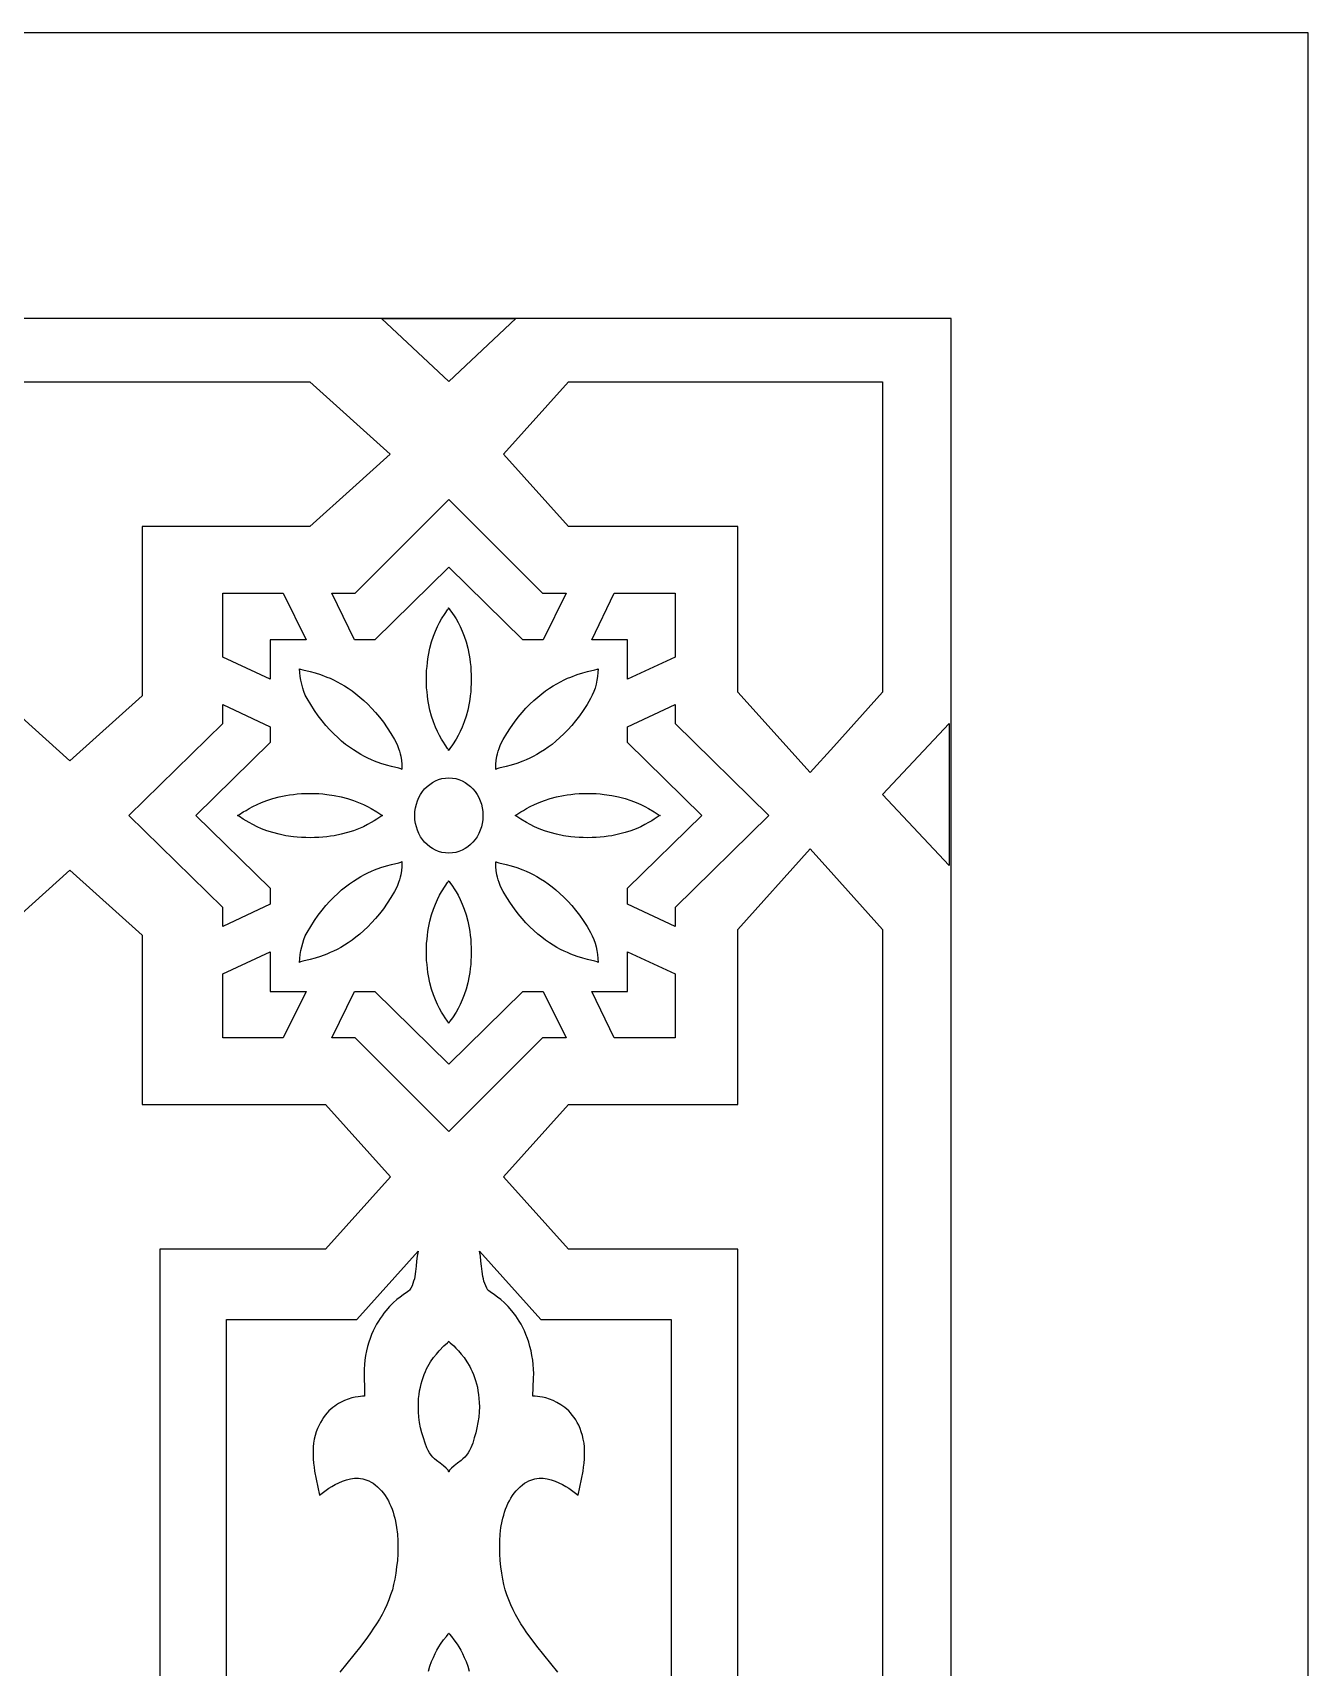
# Model space of a CAD drawing. Extents: x -350 to 350, y -610 to 610.
# Drawn here: x 260.7 to 350, y 495.7 to 610 of the extents above; entities that cross this region are included whole.
import ezdxf

# ---------------------------------------------------------------- set-up
doc = ezdxf.new("R2010")
doc.units = 0
for name, color, linetype in [('LAYER_1', 18, 'CONTINUOUS'), ('LAYER_10', 176, 'CONTINUOUS'), ('LAYER_2', 18, 'CONTINUOUS')]:
    doc.layers.add(name, color=color, linetype=linetype)

msp = doc.modelspace()

# ---------------------------------------------------------------- linework, layer by layer
at = {"layer": 'LAYER_1'}
msp.add_lwpolyline([(-350, -610), (350, -610), (350, 610), (-350, 610)], close=True, dxfattribs=at)
at = {"layer": 'LAYER_10'}
msp.add_lwpolyline([(-325, 590), (-325, -590), (325, -590), (325, 590)], close=True, dxfattribs=at)
at = {"layer": 'LAYER_2'}
for points in [[(289.86, 585.59), (285.16, 590), (294.56, 590)], [(285.76, 580.52), (283.14, 578.16), (280.13, 575.46), (268.41, 575.46), (268.41, 563.62), (263.35, 559.06), (258.29, 563.62), (258.29, 575.46), (220.53, 575.46), (216.74, 578.86), (214.9, 580.52), (220.53, 585.58), (280.13, 585.58)], [(320.2, 563.86), (316.79, 560.08), (315.14, 558.24), (310.08, 563.86), (310.08, 575.46), (298.24, 575.46), (293.68, 580.52), (298.24, 585.58), (320.2, 585.58)], [(296.41, 570.79), (298.06, 570.79), (296.47, 567.54), (295.04, 567.54), (289.87, 572.62), (289.86, 572.62), (289.86, 572.62), (289.86, 572.62), (289.86, 572.62), (284.69, 567.54), (283.26, 567.54), (281.67, 570.79), (283.31, 570.79), (289.86, 577.34)], [(279.87, 567.54), (277.35, 567.54), (277.35, 564.77), (274.04, 566.32), (274.04, 570.79), (278.28, 570.79)], [(305.69, 566.32), (302.37, 564.77), (302.37, 567.54), (299.86, 567.54), (301.44, 570.79), (305.69, 570.79)], [(289.87, 569.76), (289.89, 569.71), (289.94, 569.64), (290.12, 569.38), (290.23, 569.2), (290.37, 568.99), (290.51, 568.74), (290.65, 568.46), (290.8, 568.14), (290.94, 567.78), (291.07, 567.38), (291.19, 566.94), (291.29, 566.46), (291.33, 566.21), (291.36, 565.95), (291.39, 565.67), (291.41, 565.39), (291.42, 565.09), (291.43, 564.78), (291.42, 564.48), (291.41, 564.18), (291.39, 563.9), (291.36, 563.62), (291.33, 563.36), (291.29, 563.1), (291.19, 562.62), (291.07, 562.19), (290.94, 561.79), (290.8, 561.43), (290.65, 561.11), (290.51, 560.83), (290.37, 560.58), (290.12, 560.19), (289.94, 559.93), (289.89, 559.85), (289.87, 559.8), (289.87, 559.8), (289.86, 559.81), (289.85, 559.8), (289.85, 559.8), (289.83, 559.85), (289.78, 559.93), (289.61, 560.19), (289.49, 560.37), (289.36, 560.58), (289.22, 560.83), (289.07, 561.11), (288.93, 561.43), (288.79, 561.79), (288.66, 562.19), (288.54, 562.62), (288.44, 563.1), (288.4, 563.36), (288.36, 563.62), (288.34, 563.9), (288.31, 564.18), (288.3, 564.48), (288.3, 564.78), (288.3, 565.09), (288.31, 565.39), (288.34, 565.67), (288.36, 565.95), (288.4, 566.21), (288.44, 566.46), (288.54, 566.94), (288.66, 567.38), (288.79, 567.78), (288.93, 568.14), (289.07, 568.46), (289.22, 568.74), (289.36, 568.99), (289.61, 569.38), (289.78, 569.64), (289.83, 569.71), (289.85, 569.76), (289.85, 569.76), (289.86, 569.76), (289.87, 569.76)], [(279.42, 565.51), (279.44, 565.49), (279.49, 565.47), (279.65, 565.43), (280.16, 565.31), (280.5, 565.22), (280.89, 565.1), (281.33, 564.93), (281.56, 564.84), (281.8, 564.73), (282.05, 564.6), (282.3, 564.46), (282.56, 564.31), (282.82, 564.14), (283.09, 563.96), (283.36, 563.75), (283.64, 563.53), (283.91, 563.29), (284.19, 563.03), (284.46, 562.75), (284.74, 562.44), (285.01, 562.11), (285.28, 561.76), (285.54, 561.38), (285.8, 560.98), (286.06, 560.55), (286.17, 560.34), (286.27, 560.13), (286.35, 559.93), (286.41, 559.74), (286.46, 559.56), (286.5, 559.39), (286.55, 559.09), (286.57, 558.84), (286.57, 558.64), (286.58, 558.52), (286.58, 558.49), (286.59, 558.47), (286.59, 558.47), (286.56, 558.49), (286.51, 558.51), (286.36, 558.55), (285.85, 558.67), (285.5, 558.76), (285.11, 558.88), (284.67, 559.04), (284.44, 559.14), (284.2, 559.25), (283.95, 559.38), (283.7, 559.51), (283.44, 559.67), (283.18, 559.84), (282.91, 560.02), (282.64, 560.22), (282.36, 560.45), (282.09, 560.69), (281.81, 560.95), (281.54, 561.23), (281.26, 561.54), (280.99, 561.87), (280.72, 562.22), (280.46, 562.59), (280.2, 563), (279.94, 563.43), (279.82, 563.66), (279.72, 563.91), (279.64, 564.16), (279.57, 564.43), (279.51, 564.7), (279.47, 564.97), (279.44, 565.24), (279.42, 565.51), (279.41, 565.51), (279.42, 565.51)], [(300.31, 565.51), (300.31, 565.51), (300.31, 565.51), (300.29, 565.24), (300.26, 564.97), (300.21, 564.7), (300.16, 564.43), (300.09, 564.16), (300, 563.91), (299.9, 563.66), (299.78, 563.43), (299.53, 563), (299.27, 562.59), (299, 562.22), (298.73, 561.87), (298.46, 561.54), (298.19, 561.23), (297.91, 560.95), (297.64, 560.69), (297.36, 560.45), (297.09, 560.22), (296.82, 560.02), (296.55, 559.84), (296.28, 559.67), (296.02, 559.51), (295.77, 559.38), (295.52, 559.25), (295.28, 559.14), (295.05, 559.04), (294.62, 558.88), (294.22, 558.76), (293.88, 558.67), (293.37, 558.55), (293.22, 558.51), (293.17, 558.49), (293.14, 558.47), (293.14, 558.47), (293.15, 558.49), (293.15, 558.52), (293.15, 558.64), (293.16, 558.84), (293.18, 559.09), (293.22, 559.39), (293.26, 559.56), (293.31, 559.74), (293.38, 559.93), (293.46, 560.13), (293.55, 560.34), (293.67, 560.55), (293.92, 560.98), (294.18, 561.38), (294.45, 561.76), (294.72, 562.11), (294.99, 562.44), (295.26, 562.75), (295.54, 563.03), (295.81, 563.29), (296.09, 563.53), (296.36, 563.75), (296.63, 563.96), (296.9, 564.14), (297.16, 564.31), (297.42, 564.46), (297.68, 564.6), (297.93, 564.73), (298.17, 564.84), (298.4, 564.93), (298.83, 565.1), (299.23, 565.22), (299.57, 565.31), (300.08, 565.43), (300.23, 565.47), (300.28, 565.49), (300.31, 565.51)], [(277.35, 561.45), (277.35, 560.34), (272.17, 555.24), (272.17, 555.24), (272.17, 555.24), (277.35, 550.15), (277.35, 549.03), (274.04, 547.48), (274.04, 548.8), (267.48, 555.24), (267.48, 555.24), (267.48, 555.24), (274.04, 561.68), (274.04, 563)], [(305.69, 561.68), (312.25, 555.24), (312.24, 555.24), (312.25, 555.24), (305.69, 548.8), (305.69, 547.48), (302.37, 549.03), (302.37, 550.15), (307.56, 555.24), (307.56, 555.24), (307.56, 555.24), (302.37, 560.34), (302.37, 561.45), (305.69, 563)], [(324.86, 556.71), (324.86, 551.75), (320.21, 556.71), (324.86, 561.67)], [(289.86, 557.88), (290.11, 557.86), (290.35, 557.82), (290.57, 557.75), (290.79, 557.67), (291, 557.55), (291.2, 557.42), (291.38, 557.27), (291.55, 557.1), (291.71, 556.92), (291.84, 556.72), (291.96, 556.5), (292.06, 556.28), (292.14, 556.04), (292.2, 555.79), (292.23, 555.53), (292.25, 555.26), (292.25, 555.24), (292.25, 555.22), (292.23, 554.95), (292.2, 554.69), (292.14, 554.44), (292.06, 554.21), (291.96, 553.98), (291.84, 553.76), (291.71, 553.56), (291.55, 553.38), (291.38, 553.21), (291.2, 553.06), (291, 552.93), (290.79, 552.82), (290.57, 552.73), (290.35, 552.66), (290.11, 552.62), (289.86, 552.6), (289.62, 552.62), (289.38, 552.66), (289.15, 552.73), (288.93, 552.82), (288.72, 552.93), (288.53, 553.06), (288.34, 553.21), (288.17, 553.38), (288.02, 553.56), (287.88, 553.76), (287.76, 553.98), (287.66, 554.21), (287.59, 554.44), (287.53, 554.69), (287.49, 554.95), (287.48, 555.22), (287.48, 555.24), (287.48, 555.26), (287.49, 555.53), (287.53, 555.79), (287.59, 556.04), (287.66, 556.28), (287.76, 556.5), (287.88, 556.72), (288.02, 556.92), (288.17, 557.1), (288.34, 557.27), (288.53, 557.42), (288.72, 557.55), (288.93, 557.67), (289.15, 557.75), (289.38, 557.82), (289.62, 557.86)], [(280.16, 556.79), (280.46, 556.78), (280.76, 556.77), (281.05, 556.75), (281.32, 556.72), (281.85, 556.65), (282.33, 556.55), (282.77, 556.43), (283.18, 556.3), (283.55, 556.16), (283.88, 556.02), (284.17, 555.87), (284.42, 555.73), (284.83, 555.49), (285.1, 555.31), (285.18, 555.26), (285.23, 555.25), (285.23, 555.24), (285.23, 555.24), (285.23, 555.24), (285.23, 555.24), (285.23, 555.24), (285.23, 555.24), (285.18, 555.22), (285.1, 555.17), (284.83, 554.99), (284.64, 554.88), (284.42, 554.75), (284.17, 554.61), (283.88, 554.46), (283.55, 554.32), (283.18, 554.18), (282.77, 554.05), (282.33, 553.93), (281.85, 553.83), (281.59, 553.79), (281.32, 553.76), (281.05, 553.73), (280.76, 553.71), (280.46, 553.7), (280.16, 553.69), (279.85, 553.7), (279.55, 553.71), (279.26, 553.73), (278.99, 553.76), (278.46, 553.83), (277.98, 553.93), (277.54, 554.05), (277.13, 554.18), (276.76, 554.32), (276.44, 554.46), (276.14, 554.61), (275.89, 554.75), (275.48, 554.99), (275.22, 555.17), (275.13, 555.22), (275.08, 555.24), (275.08, 555.24), (275.09, 555.24), (275.08, 555.24), (275.08, 555.25), (275.13, 555.26), (275.22, 555.31), (275.48, 555.49), (275.67, 555.6), (275.89, 555.73), (276.14, 555.87), (276.44, 556.02), (276.76, 556.16), (277.13, 556.3), (277.54, 556.43), (277.98, 556.55), (278.46, 556.65), (278.72, 556.69), (278.99, 556.72), (279.26, 556.75), (279.55, 556.77), (279.85, 556.78)], [(299.57, 556.79), (299.88, 556.78), (300.17, 556.77), (300.46, 556.75), (300.74, 556.72), (301.26, 556.65), (301.74, 556.55), (302.19, 556.43), (302.59, 556.3), (302.96, 556.16), (303.29, 556.02), (303.58, 555.87), (303.84, 555.73), (304.24, 555.49), (304.51, 555.31), (304.59, 555.26), (304.64, 555.25), (304.64, 555.24), (304.64, 555.24), (304.64, 555.24), (304.64, 555.24), (304.59, 555.22), (304.51, 555.17), (304.24, 554.99), (304.06, 554.88), (303.84, 554.75), (303.58, 554.61), (303.29, 554.46), (302.96, 554.32), (302.59, 554.18), (302.19, 554.05), (301.74, 553.93), (301.26, 553.83), (301, 553.79), (300.74, 553.76), (300.46, 553.73), (300.17, 553.71), (299.88, 553.7), (299.57, 553.69), (299.26, 553.7), (298.97, 553.71), (298.68, 553.73), (298.4, 553.76), (297.88, 553.83), (297.4, 553.93), (296.95, 554.05), (296.55, 554.18), (296.18, 554.32), (295.85, 554.46), (295.56, 554.61), (295.3, 554.75), (294.9, 554.99), (294.63, 555.17), (294.55, 555.22), (294.5, 555.24), (294.5, 555.24), (294.5, 555.24), (294.5, 555.24), (294.5, 555.24), (294.5, 555.24), (294.5, 555.25), (294.55, 555.26), (294.63, 555.31), (294.9, 555.49), (295.08, 555.6), (295.3, 555.73), (295.56, 555.87), (295.85, 556.02), (296.18, 556.16), (296.55, 556.3), (296.95, 556.43), (297.4, 556.55), (297.88, 556.65), (298.14, 556.69), (298.4, 556.72), (298.68, 556.75), (298.97, 556.77), (299.26, 556.78)], [(316.79, 551.06), (320.2, 547.28), (320.2, 486.9), (315.14, 481.28), (313.48, 483.12), (310.08, 486.9), (310.08, 524.91), (298.24, 524.91), (293.68, 529.97), (298.24, 535.03), (310.08, 535.03), (310.08, 547.28), (315.14, 552.9)], [(268.41, 546.87), (268.41, 535.03), (281.24, 535.03), (285.79, 529.97), (281.24, 524.91), (269.65, 524.91), (269.65, 486.9), (266.24, 483.12), (264.59, 481.28), (259.53, 486.9), (259.53, 524.91), (220.53, 524.91), (214.9, 529.97), (216.74, 531.62), (220.53, 535.03), (258.29, 535.03), (258.29, 546.87), (263.35, 551.42)], [(286.59, 552.01), (286.58, 552), (286.58, 551.96), (286.57, 551.84), (286.57, 551.65), (286.55, 551.39), (286.5, 551.09), (286.46, 550.92), (286.41, 550.74), (286.35, 550.55), (286.27, 550.35), (286.17, 550.14), (286.06, 549.93), (285.8, 549.5), (285.54, 549.1), (285.28, 548.72), (285.01, 548.37), (284.74, 548.04), (284.46, 547.73), (284.19, 547.45), (283.91, 547.19), (283.64, 546.95), (283.36, 546.73), (283.09, 546.52), (282.82, 546.34), (282.56, 546.17), (282.3, 546.02), (282.05, 545.88), (281.8, 545.76), (281.56, 545.65), (281.33, 545.55), (280.89, 545.38), (280.5, 545.26), (280.16, 545.17), (279.65, 545.05), (279.49, 545.01), (279.44, 544.99), (279.42, 544.97), (279.42, 544.97), (279.41, 544.97), (279.42, 544.97), (279.44, 545.24), (279.47, 545.51), (279.51, 545.79), (279.57, 546.05), (279.64, 546.32), (279.72, 546.57), (279.82, 546.82), (279.94, 547.06), (280.2, 547.48), (280.46, 547.89), (280.72, 548.26), (280.99, 548.62), (281.26, 548.94), (281.54, 549.25), (281.81, 549.53), (282.09, 549.79), (282.36, 550.04), (282.64, 550.26), (282.91, 550.46), (283.18, 550.65), (283.44, 550.81), (283.7, 550.97), (283.95, 551.11), (284.2, 551.23), (284.44, 551.34), (284.67, 551.44), (285.11, 551.6), (285.5, 551.72), (285.85, 551.82), (286.36, 551.94), (286.51, 551.98), (286.56, 552), (286.59, 552.01)], [(293.14, 552.01), (293.17, 552), (293.22, 551.98), (293.37, 551.94), (293.88, 551.82), (294.22, 551.72), (294.62, 551.6), (295.05, 551.44), (295.28, 551.34), (295.52, 551.23), (295.77, 551.11), (296.02, 550.97), (296.28, 550.81), (296.55, 550.65), (296.82, 550.46), (297.09, 550.26), (297.36, 550.04), (297.64, 549.79), (297.91, 549.53), (298.19, 549.25), (298.46, 548.94), (298.73, 548.62), (299, 548.26), (299.27, 547.89), (299.53, 547.48), (299.78, 547.06), (299.9, 546.82), (300, 546.57), (300.09, 546.32), (300.16, 546.05), (300.21, 545.79), (300.26, 545.51), (300.29, 545.24), (300.31, 544.97), (300.31, 544.97), (300.31, 544.97), (300.31, 544.97), (300.28, 544.99), (300.23, 545.01), (300.08, 545.05), (299.57, 545.17), (299.23, 545.26), (298.83, 545.38), (298.4, 545.55), (298.17, 545.65), (297.93, 545.76), (297.68, 545.88), (297.42, 546.02), (297.16, 546.17), (296.9, 546.34), (296.63, 546.52), (296.36, 546.73), (296.09, 546.95), (295.81, 547.19), (295.54, 547.45), (295.26, 547.73), (294.99, 548.04), (294.72, 548.37), (294.45, 548.72), (294.18, 549.1), (293.92, 549.5), (293.67, 549.93), (293.55, 550.14), (293.46, 550.35), (293.38, 550.55), (293.31, 550.74), (293.26, 550.92), (293.22, 551.09), (293.18, 551.39), (293.16, 551.65), (293.15, 551.84), (293.15, 551.96), (293.15, 552), (293.14, 552.01)], [(289.87, 550.68), (289.89, 550.63), (289.94, 550.55), (290.12, 550.29), (290.23, 550.12), (290.37, 549.9), (290.51, 549.66), (290.65, 549.37), (290.8, 549.05), (290.94, 548.69), (291.07, 548.29), (291.19, 547.86), (291.29, 547.38), (291.33, 547.13), (291.36, 546.86), (291.39, 546.59), (291.41, 546.3), (291.42, 546), (291.43, 545.7), (291.42, 545.39), (291.41, 545.1), (291.39, 544.81), (291.36, 544.53), (291.33, 544.27), (291.29, 544.02), (291.19, 543.54), (291.07, 543.1), (290.94, 542.7), (290.8, 542.35), (290.65, 542.02), (290.51, 541.74), (290.37, 541.49), (290.12, 541.1), (289.94, 540.85), (289.89, 540.77), (289.87, 540.72), (289.87, 540.72), (289.86, 540.73), (289.85, 540.72), (289.85, 540.72), (289.83, 540.77), (289.78, 540.85), (289.61, 541.1), (289.49, 541.28), (289.36, 541.49), (289.22, 541.74), (289.07, 542.02), (288.93, 542.35), (288.79, 542.7), (288.66, 543.1), (288.54, 543.54), (288.44, 544.02), (288.4, 544.27), (288.36, 544.53), (288.34, 544.81), (288.31, 545.1), (288.3, 545.39), (288.3, 545.7), (288.3, 546), (288.31, 546.3), (288.34, 546.59), (288.36, 546.86), (288.4, 547.13), (288.44, 547.38), (288.54, 547.86), (288.66, 548.29), (288.79, 548.69), (288.93, 549.05), (289.07, 549.37), (289.22, 549.66), (289.36, 549.9), (289.61, 550.29), (289.78, 550.55), (289.83, 550.63), (289.85, 550.68), (289.85, 550.68), (289.86, 550.67), (289.87, 550.68)], [(277.35, 542.94), (279.87, 542.94), (278.28, 539.69), (274.04, 539.69), (274.04, 544.16), (277.35, 545.71)], [(305.69, 544.16), (305.69, 539.69), (301.44, 539.69), (299.86, 542.94), (302.37, 542.94), (302.37, 545.71)], [(298.06, 539.69), (296.41, 539.69), (289.86, 533.14), (283.31, 539.69), (281.67, 539.69), (283.26, 542.94), (284.69, 542.94), (289.86, 537.86), (289.86, 537.86), (289.86, 537.86), (289.86, 537.86), (289.87, 537.86), (295.04, 542.94), (296.47, 542.94)], [(289.87, 518.48), (289.89, 518.43), (289.96, 518.36), (290.2, 518.14), (290.36, 517.98), (290.54, 517.8), (290.73, 517.57), (290.93, 517.32), (291.13, 517.03), (291.32, 516.7), (291.41, 516.53), (291.5, 516.34), (291.58, 516.14), (291.66, 515.93), (291.73, 515.72), (291.8, 515.49), (291.86, 515.25), (291.9, 515), (291.94, 514.74), (291.97, 514.47), (291.99, 514.18), (292, 513.89), (291.98, 513.52), (291.95, 513.15), (291.9, 512.78), (291.83, 512.42), (291.75, 512.05), (291.64, 511.7), (291.53, 511.34), (291.39, 511), (291.31, 510.82), (291.21, 510.65), (291.1, 510.5), (290.98, 510.36), (290.85, 510.24), (290.72, 510.12), (290.47, 509.93), (290.24, 509.75), (290.05, 509.6), (289.97, 509.53), (289.92, 509.45), (289.88, 509.38), (289.87, 509.3), (289.86, 509.31), (289.86, 509.3), (289.86, 509.31), (289.86, 509.3), (289.86, 509.31), (289.86, 509.3), (289.84, 509.38), (289.81, 509.45), (289.75, 509.53), (289.68, 509.6), (289.48, 509.75), (289.25, 509.93), (289, 510.12), (288.87, 510.24), (288.75, 510.36), (288.63, 510.5), (288.52, 510.65), (288.42, 510.82), (288.33, 511), (288.2, 511.34), (288.08, 511.7), (287.97, 512.05), (287.89, 512.42), (287.82, 512.78), (287.77, 513.15), (287.74, 513.52), (287.73, 513.89), (287.73, 514.18), (287.75, 514.47), (287.78, 514.74), (287.82, 515), (287.87, 515.25), (287.92, 515.49), (287.99, 515.72), (288.06, 515.93), (288.14, 516.14), (288.22, 516.34), (288.31, 516.53), (288.4, 516.7), (288.59, 517.03), (288.79, 517.32), (288.99, 517.57), (289.18, 517.8), (289.52, 518.14), (289.76, 518.36), (289.83, 518.43), (289.85, 518.46), (289.86, 518.48), (289.86, 518.48), (289.86, 518.47), (289.86, 518.48)]]:
    msp.add_lwpolyline(points, close=True, dxfattribs=at)
for points in [[(274.31, 488.25), (274.31, 517.85), (274.31, 519.99), (283.42, 519.99), (287.72, 524.77), (287.65, 524.42), (287.61, 524.07), (287.58, 523.71), (287.54, 523.35), (287.48, 523), (287.45, 522.83), (287.4, 522.66), (287.35, 522.5), (287.29, 522.34), (287.21, 522.18), (287.12, 522.04), (287.07, 521.99), (286.98, 521.93), (286.66, 521.72), (286.45, 521.56), (286.22, 521.38), (285.97, 521.16), (285.71, 520.9), (285.45, 520.59), (285.32, 520.43), (285.19, 520.25), (285.06, 520.06), (284.93, 519.86), (284.81, 519.65), (284.69, 519.42), (284.57, 519.19), (284.46, 518.94), (284.36, 518.67), (284.27, 518.4), (284.18, 518.1), (284.11, 517.8), (284.04, 517.48), (283.98, 517.15), (283.95, 516.84), (283.93, 516.52), (283.93, 516.21), (283.93, 515.89), (283.96, 515.26), (283.97, 514.95), (283.97, 514.63), (283.82, 514.62), (283.68, 514.61), (283.51, 514.59), (283.3, 514.55), (283.07, 514.5), (282.82, 514.42), (282.56, 514.32), (282.29, 514.19), (282.15, 514.11), (282.01, 514.03), (281.88, 513.93), (281.74, 513.83), (281.61, 513.71), (281.47, 513.59), (281.35, 513.45), (281.22, 513.3), (281.1, 513.14), (280.99, 512.97), (280.88, 512.78), (280.78, 512.59), (280.68, 512.37), (280.59, 512.14), (280.51, 511.88), (280.45, 511.61), (280.4, 511.34), (280.37, 511.07), (280.36, 510.79), (280.36, 510.51), (280.37, 510.23), (280.4, 509.94), (280.43, 509.66), (280.47, 509.38), (280.57, 508.82), (280.82, 507.71), (281.09, 507.92), (281.46, 508.18), (281.67, 508.31), (281.91, 508.44), (282.16, 508.57), (282.42, 508.68), (282.69, 508.77), (282.97, 508.84), (283.11, 508.86), (283.25, 508.88), (283.4, 508.88), (283.55, 508.88), (283.69, 508.86), (283.84, 508.84), (283.98, 508.8), (284.13, 508.76), (284.27, 508.7), (284.42, 508.62), (284.56, 508.53), (284.7, 508.43), (284.86, 508.29), (285.01, 508.15), (285.15, 508), (285.29, 507.84), (285.41, 507.67), (285.52, 507.49), (285.63, 507.31), (285.72, 507.12), (285.81, 506.92), (285.89, 506.72), (285.96, 506.52), (286.02, 506.31), (286.08, 506.09), (286.13, 505.88), (286.21, 505.43), (286.26, 504.98), (286.29, 504.51), (286.3, 504.05), (286.29, 503.59), (286.26, 503.13), (286.21, 502.68), (286.15, 502.24), (286.08, 501.82), (286, 501.45), (285.91, 501.08), (285.79, 500.73), (285.66, 500.38), (285.52, 500.03), (285.36, 499.69), (285.19, 499.36), (285, 499.03), (284.81, 498.71), (284.6, 498.39), (284.39, 498.07), (284.17, 497.76), (283.71, 497.14), (283.22, 496.53), (282.23, 495.31)], [(297.49, 495.31), (296.5, 496.53), (296.02, 497.14), (295.55, 497.76), (295.33, 498.07), (295.12, 498.39), (294.91, 498.71), (294.72, 499.03), (294.53, 499.36), (294.36, 499.69), (294.2, 500.03), (294.06, 500.38), (293.93, 500.73), (293.81, 501.08), (293.72, 501.45), (293.64, 501.82), (293.57, 502.24), (293.51, 502.68), (293.46, 503.13), (293.43, 503.59), (293.42, 504.05), (293.43, 504.51), (293.46, 504.98), (293.51, 505.43), (293.59, 505.88), (293.64, 506.09), (293.7, 506.31), (293.76, 506.52), (293.83, 506.72), (293.91, 506.92), (294, 507.12), (294.1, 507.31), (294.2, 507.49), (294.31, 507.67), (294.44, 507.84), (294.57, 508), (294.71, 508.15), (294.86, 508.29), (295.02, 508.43), (295.16, 508.53), (295.3, 508.62), (295.45, 508.7), (295.59, 508.76), (295.74, 508.8), (295.88, 508.84), (296.03, 508.86), (296.18, 508.88), (296.32, 508.88), (296.47, 508.88), (296.61, 508.86), (296.75, 508.84), (297.03, 508.77), (297.31, 508.68), (297.57, 508.57), (297.81, 508.44), (298.05, 508.31), (298.26, 508.18), (298.63, 507.92), (298.9, 507.71), (299.03, 508.26), (299.15, 508.82), (299.25, 509.38), (299.29, 509.66), (299.33, 509.94), (299.35, 510.23), (299.36, 510.51), (299.36, 510.79), (299.35, 511.07), (299.32, 511.34), (299.27, 511.61), (299.21, 511.88), (299.13, 512.14), (299.04, 512.37), (298.95, 512.59), (298.84, 512.78), (298.74, 512.97), (298.62, 513.14), (298.5, 513.3), (298.38, 513.45), (298.25, 513.59), (298.12, 513.71), (297.98, 513.83), (297.85, 513.93), (297.71, 514.03), (297.43, 514.19), (297.16, 514.32), (296.9, 514.42), (296.65, 514.5), (296.42, 514.55), (296.22, 514.59), (295.9, 514.62), (295.75, 514.63), (295.77, 515.26), (295.79, 515.89), (295.8, 516.21), (295.79, 516.52), (295.77, 516.84), (295.74, 517.15), (295.68, 517.48), (295.62, 517.8), (295.54, 518.1), (295.45, 518.4), (295.36, 518.67), (295.26, 518.94), (295.15, 519.19), (295.04, 519.42), (294.92, 519.65), (294.79, 519.86), (294.67, 520.06), (294.54, 520.25), (294.27, 520.59), (294.01, 520.9), (293.75, 521.16), (293.5, 521.38), (293.27, 521.56), (293.06, 521.72), (292.75, 521.93), (292.65, 521.99), (292.6, 522.04), (292.51, 522.18), (292.44, 522.34), (292.37, 522.5), (292.32, 522.66), (292.28, 522.83), (292.24, 523), (292.19, 523.35), (292.15, 523.71), (292.11, 524.07), (292.07, 524.42), (292.01, 524.77), (296.3, 519.99), (305.41, 519.99), (305.41, 517.85), (305.41, 488.25)], [(288.43, 495.38), (288.54, 495.73), (288.66, 496.06), (288.78, 496.35), (288.9, 496.62), (289.03, 496.86), (289.16, 497.08), (289.28, 497.27), (289.5, 497.59), (289.69, 497.82), (289.81, 497.97), (289.84, 498.02), (289.86, 498.05), (289.86, 498.05), (289.86, 498.05), (289.86, 498.05), (289.86, 498.05), (289.86, 498.05), (289.87, 498.05), (289.88, 498.02), (289.91, 497.97), (290.04, 497.82), (290.22, 497.59), (290.44, 497.27), (290.57, 497.08), (290.69, 496.86), (290.82, 496.62), (290.94, 496.35), (291.07, 496.06), (291.18, 495.73), (291.29, 495.38)]]:
    msp.add_lwpolyline(points, dxfattribs=at)

doc.saveas('drawing.dxf')
